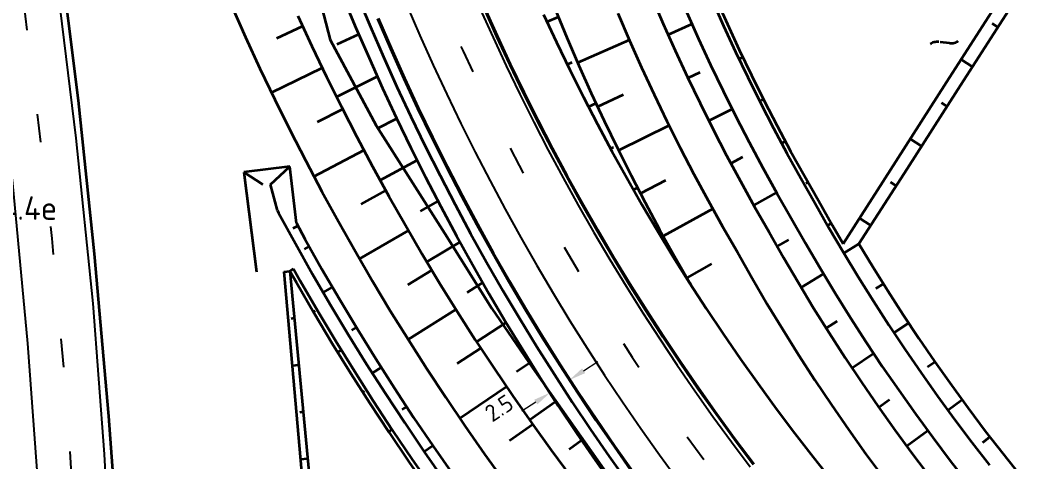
# Model space of a CAD drawing. Header units: metres. Extents: x 134219 to 139178, y 438661 to 444352.
# Drawn here: x 135219.3 to 135327.8, y 443121.8 to 443168.7 of the extents above; entities that cross this region are included whole.
import ezdxf

# ---------------------------------------------------------------- set-up
doc = ezdxf.new("R2010")
doc.units = ezdxf.units.M
doc.linetypes.add('13strp', pattern=[4, 1, -3])
doc.linetypes.add('39strp', pattern=[12, 3, -9])
doc.layers.get('DEFPOINTS').update_dxf_attribs({"color": 193})
for name, color, linetype, lineweight in [('N-WE-KL-ET_LS_OV_KABEL-G', 10, 'KL-LS-OV-N', 35), ('N-WE-KL-ET_LS_OV_KABEL-M', 7, 'Continuous', 18), ('Utd-geleiderail-nw', 8, 'glm a2ee v014$0$f2m40080', 35), ('Utd-ondergr-bs', 8, 'Continuous', 35), ('Utd-ondergr-nw', 8, '13strp', 35)]:
    doc.layers.add(name, color=color, linetype=linetype, lineweight=lineweight)
doc.layers.add('Utd-weg-bs', color=8, linetype='Continuous')
doc.layers.add('Utd-weg-nw', color=8, linetype='Continuous')
doc.styles.add('dtm a2ee v011$0$rtw_iso', font='NLCS-ISO.ttf')
doc.styles.add('NLCS_18', font='NLCS-ISO.ttf', dxfattribs={"height": 1.8})
doc.linetypes.add('glm a2ee v014$0$f2m40080', pattern='A,2,-1,[160,RTW.shx,S=0.5,R=0,X=0,Y=0],-1', length=4)
doc.linetypes.add('KL-LS-OV-N', pattern='A,4,-1,[103,NLCS.SHX,S=0.75,R=0,X=0,Y=0],-1,4,-1.5,["0V",Standard,S=1,R=0,X=0,Y=-0.5],-3', length=14.5)
doc.dimstyles.new('NLCS_t18_pijl_Dimension_l3_h1', dxfattribs={"dimtxt": 1.8, "dimasz": 1.8, "dimexe": 2, "dimexo": 2, "dimgap": 0.7, "dimtad": 1, "dimdec": 1, "dimzin": 0, "dimdsep": 46, "dimtxsty": 'NLCS_18', "dimcen": 2.5, "dimdle": 2, "dimclrd": 256, "dimclre": 256, "dimclrt": 256, "dimadec": 1, "dimazin": 0, "dimtfac": 1, "dimtdec": 1, "dimtofl": 0, "dimtmove": 1, "dimatfit": 0, "dimfxl": 0, "dimtolj": 1, "dimtzin": 0, "dimlwd": 18, "dimlwe": 18, "dimarcsym": 0})

# ---------------------------------------------------------------- blocks, each defined once
blk = doc.blocks.new('Dwm A2 aanvulling$0$A$C32883349')
at = {"layer": 'Utd-ondergr-nw'}
blk.add_line((-1.82, 0.37), (-2.44, 1.31), dxfattribs=at)
for centre, start, end in [((-3.53, 0.59), 33.3445, 123.3445), ((-0.72, 1.1), 213.3445, 303.3445)]:
    blk.add_arc(centre, 1.31, start, end, dxfattribs=at)
blk = doc.blocks.new('*D197')
at = {"layer": 'DEFPOINTS', "color": 0, "transparency": 16777216}
for p in [(135277.54, 443130.47), (135275.48, 443129.12), (135275.48, 443129.12)]:
    blk.add_point(p, dxfattribs=at)
at = {"layer": 'N-WE-KL-ET_LS_OV_KABEL-M', "linetype": 'Continuous', "lineweight": 18, "transparency": 16777216}
for p, q in [((135279.05, 443131.45), (135280.55, 443132.44)), ((135273.98, 443128.13), (135272.47, 443127.15))]:
    blk.add_line(p, q, dxfattribs=at)
at = {"layer": 'N-WE-KL-ET_LS_OV_KABEL-M', "lineweight": 18, "transparency": 16777216}
for p, q in [((135277.54, 443130.47), (135276.45, 443132.14)), ((135275.48, 443129.12), (135274.39, 443130.79))]:
    blk.add_line(p, q, dxfattribs=at)
at = {"layer": 'N-WE-KL-ET_LS_OV_KABEL-M', "transparency": 16777216}
for points in [[(135278.88, 443131.7), (135279.21, 443131.2), (135277.54, 443130.47)], [(135273.81, 443128.38), (135274.14, 443127.88), (135275.48, 443129.12)]]:
    blk.add_solid(points, dxfattribs=at)
at = {"layer": 'N-WE-KL-ET_LS_OV_KABEL-M', "transparency": 16777216, "insert": (135270.07, 443127.49), "char_height": 1.8, "attachment_point": 5, "rotation": 33.2056, "style": 'NLCS_18'}
blk.add_mtext('\\A1;2.5', dxfattribs=at)

msp = doc.modelspace()

# ---------------------------------------------------------------- linework, layer by layer
at = {"layer": 'N-WE-KL-ET_LS_OV_KABEL-G', "elevation": 5.63, "flags": 128}
msp.add_lwpolyline([(135234.54, 443246.91), (135234.53, 443246.9), (135235.42, 443238.34), (135235.99, 443234.35), (135237.52, 443225.24), (135239.84, 443214.1), (135239.83, 443213.97), (135252.13, 443166.6), (135257.02, 443157.49), (135264.31, 443146.02), (135269.31, 443138.07), (135273.62, 443131.77), (135288.11, 443111.18), (135300.03, 443096.58), (135317.97, 443079.29), (135338.01, 443062.12), (135356.88, 443046.36), (135357.43, 443045.98)], dxfattribs=at)
at = {"layer": 'Utd-geleiderail-nw', "linetype": 'Continuous', "flags": 128}
for points in [[(135254.87, 443171.68), (135256.21, 443168.46)], [(135256.21, 443168.46), (135256.41, 443167.99), (135257.8, 443164.79), (135259.23, 443161.61), (135260.71, 443158.45), (135262.23, 443155.32), (135263.8, 443152.2), (135265.4, 443149.11), (135267.05, 443146.04), (135268.75, 443142.99), (135270.48, 443139.96), (135272.26, 443136.96), (135274.08, 443133.99), (135275.94, 443131.04), (135277.84, 443128.12), (135279.78, 443125.22), (135281.76, 443122.35), (135283.78, 443119.51)]]:
    msp.add_lwpolyline(points, dxfattribs=at)
at = {"layer": 'Utd-ondergr-bs', "flags": 128}
msp.add_lwpolyline([(135141.4, 443434.63), (135146.98, 443423.73), (135154.11, 443408.91), (135162.64, 443390.23), (135170.13, 443372.8), (135176.64, 443356.62), (135182.71, 443340.37), (135187.98, 443325.14), (135193.28, 443309.19), (135198, 443293.8), (135201.83, 443280.16), (135205.3, 443267.52), (135208.59, 443254.08), (135212.08, 443239.19), (135215.49, 443223.05), (135218.27, 443207.81), (135220.2, 443197.07), (135223.22, 443177.38), (135225.37, 443160.15), (135227.08, 443143.88), (135228.6, 443126.64), (135229.79, 443110.3), (135230.12, 443099.51)], dxfattribs=at)
at = {"layer": 'Utd-ondergr-nw', "linetype": 'Continuous'}
for p, q in [((135247.87, 443153.14), (135242.97, 443152.53)), ((135245.8, 443151.23), (135247.87, 443153.14)), ((135248.56, 443147.11), (135247.87, 443153.14)), ((135244.98, 443151.23), (135242.97, 443152.53)), ((135242.97, 443152.53), (135244.3, 443141.95)), ((135246.53, 443148.48), (135245.8, 443151.23)), ((135248.2, 443146.58), (135248.7, 443146.85))]:
    msp.add_line(p, q, dxfattribs=at)
at = {"layer": 'Utd-ondergr-nw', "linetype": 'Continuous', "flags": 128}
for points in [[(135271.16, 443280.8), (135282.37, 443266.68), (135288.58, 443258.84), (135294.8, 443251.01), (135301.02, 443243.18), (135307.23, 443235.35), (135313.45, 443227.52), (135319.67, 443219.68), (135325.89, 443211.85), (135332.1, 443204.02), (135339.86, 443194.24), (135334.96, 443186.59), (135329.57, 443178.17), (135324.18, 443169.75), (135318.78, 443161.33), (135313.39, 443152.91), (135308.28, 443144.92)], [(135273.41, 443275.67), (135281.25, 443265.79), (135287.47, 443257.96), (135293.68, 443250.13), (135299.9, 443242.29), (135306.12, 443234.46), (135312.34, 443226.63), (135318.55, 443218.8), (135324.77, 443210.97), (135330.99, 443203.13), (135338.44, 443194.33), (135333.76, 443187.36), (135328.37, 443178.94), (135322.98, 443170.52), (135317.58, 443162.1), (135312.19, 443153.68), (135306.61, 443144.95)], [(135241.65, 443170.24), (135243.14, 443166.89), (135244.68, 443163.57), (135246.26, 443160.26), (135247.88, 443156.98), (135249.55, 443153.73), (135251.26, 443150.5), (135253.01, 443147.29), (135254.81, 443144.11), (135256.65, 443140.95), (135258.52, 443137.82), (135260.44, 443134.72), (135262.4, 443131.65), (135264.41, 443128.61), (135266.45, 443125.59), (135268.53, 443122.6), (135270.65, 443119.65)], [(135253.53, 443171.13), (135254.88, 443167.89), (135256.27, 443164.67), (135257.7, 443161.47), (135259.18, 443158.29), (135260.71, 443155.13), (135262.27, 443152), (135263.88, 443148.88), (135265.54, 443145.79), (135267.24, 443142.72), (135268.97, 443139.67), (135270.76, 443136.65), (135272.58, 443133.66), (135274.44, 443130.69), (135276.35, 443127.74), (135278.3, 443124.83), (135280.28, 443121.94), (135282.31, 443119.07)], [(135286.28, 443171.14), (135287.5, 443168.29), (135288.77, 443165.46), (135290.07, 443162.65), (135291.41, 443159.86), (135292.8, 443157.08), (135294.22, 443154.33), (135295.69, 443151.59), (135297.19, 443148.87), (135298.74, 443146.18), (135300.28, 443143.47), (135301.85, 443140.78), (135303.47, 443138.11), (135305.12, 443135.47), (135306.82, 443132.84), (135308.55, 443130.24), (135310.32, 443127.67), (135312.13, 443125.11), (135313.98, 443122.59), (135315.87, 443120.09)], [(135292.69, 443170.84), (135293.91, 443168.08), (135295.18, 443165.34), (135296.49, 443162.62), (135297.83, 443159.91), (135299.22, 443157.23), (135300.64, 443154.56), (135302.11, 443151.91), (135303.61, 443149.28), (135305.1, 443146.64), (135306.63, 443144.02), (135308.2, 443141.42), (135309.81, 443138.84), (135311.46, 443136.28), (135313.14, 443133.74), (135314.87, 443131.23), (135316.63, 443128.74), (135318.43, 443126.27), (135320.26, 443123.83), (135322.14, 443121.42)], [(135293.09, 443171.03), (135294.31, 443168.28), (135295.58, 443165.55), (135296.88, 443162.83), (135298.22, 443160.13), (135299.61, 443157.45), (135301.03, 443154.79), (135302.49, 443152.15), (135303.99, 443149.52), (135305.48, 443146.89), (135306.61, 443144.95)], [(135248.69, 443169.16), (135250.2, 443165.91), (135251.75, 443162.68), (135253.34, 443159.48), (135254.97, 443156.3), (135256.64, 443153.14), (135258.36, 443150.01), (135260.12, 443146.9), (135261.92, 443143.82), (135263.75, 443140.76), (135265.63, 443137.74), (135267.55, 443134.73), (135269.51, 443131.76), (135271.51, 443128.82), (135273.54, 443125.9), (135275.61, 443123.01), (135277.73, 443120.15)], [(135268.44, 443170.03), (135269.8, 443167), (135271.2, 443163.99), (135272.64, 443161), (135274.13, 443158.02), (135275.66, 443155.07), (135277.22, 443152.14), (135278.83, 443149.24), (135280.48, 443146.35), (135282.17, 443143.49), (135283.89, 443140.65), (135285.66, 443137.84), (135287.46, 443135.05), (135289.31, 443132.29), (135291.19, 443129.55), (135293.11, 443126.84), (135295.07, 443124.15), (135297.06, 443121.49)], [(135268.5, 443170.06), (135269.86, 443167.03), (135271.26, 443164.02), (135272.71, 443161.03), (135274.19, 443158.06), (135275.72, 443155.11), (135277.28, 443152.18), (135278.89, 443149.27), (135280.54, 443146.39), (135282.23, 443143.53), (135283.95, 443140.69), (135285.72, 443137.88), (135287.52, 443135.09), (135289.37, 443132.32), (135291.25, 443129.59), (135293.17, 443126.88), (135295.12, 443124.19), (135297.12, 443121.54)], [(135274.8, 443169.29), (135276.17, 443166.34), (135277.58, 443163.42), (135279.03, 443160.52), (135280.52, 443157.63), (135282.05, 443154.77), (135283.62, 443151.93), (135285.23, 443149.11), (135286.88, 443146.32), (135288.57, 443143.54), (135290.3, 443140.79), (135292.06, 443138.07), (135293.86, 443135.37), (135295.7, 443132.69), (135297.58, 443130.05), (135299.49, 443127.42), (135301.44, 443124.83), (135303.42, 443122.26), (135305.44, 443119.72)], [(135276.01, 443169.84), (135277.25, 443166.85), (135278.53, 443163.88), (135279.85, 443160.93), (135281.22, 443158), (135282.63, 443155.08), (135284.08, 443152.19), (135285.57, 443149.31), (135287.11, 443146.45), (135288.69, 443143.62), (135290.31, 443140.8), (135290.42, 443140.6)], [(135282.67, 443169.42), (135283.91, 443166.53), (135285.2, 443163.65), (135286.53, 443160.79), (135287.9, 443157.95), (135289.31, 443155.13), (135290.76, 443152.32), (135292.26, 443149.54), (135293.79, 443146.77), (135295.37, 443144.03), (135296.94, 443141.27), (135298.54, 443138.54), (135300.19, 443135.82), (135301.87, 443133.13), (135303.6, 443130.46), (135305.37, 443127.82), (135307.17, 443125.2), (135309.02, 443122.6), (135310.91, 443120.03)], [(135289.99, 443169.51), (135291.24, 443166.72), (135292.52, 443163.95), (135293.85, 443161.19), (135295.22, 443158.44), (135296.62, 443155.72), (135298.07, 443153.02), (135299.55, 443150.33), (135301.08, 443147.67), (135302.6, 443144.99), (135304.15, 443142.34), (135305.74, 443139.7), (135307.37, 443137.09), (135309.05, 443134.49), (135310.76, 443131.92), (135312.51, 443129.38), (135314.29, 443126.86), (135316.12, 443124.36), (135317.98, 443121.89), (135319.88, 443119.44)], [(135246.49, 443166.78), (135249.21, 443168.04)], [(135257.16, 443168.86), (135258.54, 443165.67), (135259.96, 443162.5), (135261.42, 443159.35), (135262.93, 443156.23), (135264.48, 443153.12), (135266.08, 443150.04), (135267.72, 443146.97), (135269.4, 443143.93), (135271.12, 443140.92), (135272.88, 443137.93), (135274.69, 443134.96), (135276.54, 443132.02), (135278.42, 443129.11), (135280.35, 443126.22), (135282.32, 443123.36), (135284.32, 443120.52)], [(135257.22, 443168.89), (135258.6, 443165.7), (135260.02, 443162.53), (135261.49, 443159.38), (135263, 443156.26), (135264.55, 443153.15), (135266.14, 443150.07), (135267.78, 443147.01), (135269.46, 443143.97), (135271.18, 443140.95), (135272.94, 443137.96), (135274.75, 443135), (135276.59, 443132.06), (135278.48, 443129.14), (135280.41, 443126.26), (135282.37, 443123.4), (135284.38, 443120.56)], [(135276.35, 443169.01), (135275.16, 443168.52)], [(135290.55, 443168.26), (135288.02, 443167.13)], [(135322.42, 443168.32), (135323.02, 443167.94)], [(135252.89, 443166.13), (135255.17, 443167.21)], [(135283.89, 443166.57), (135278.4, 443164.17)], [(135295.55, 443164.58), (135295.95, 443164.77)], [(135277.81, 443164.19), (135277.32, 443163.97)], [(135319.12, 443164.5), (135320.32, 443163.73)], [(135245.9, 443161.01), (135251.3, 443163.62)], [(135252.8, 443160.55), (135257.14, 443162.72)], [(135291.38, 443163.12), (135290.13, 443162.53)], [(135283.24, 443160.75), (135280.52, 443159.49)], [(135280.36, 443159.84), (135279.57, 443159.48)], [(135297.95, 443160.18), (135298.15, 443160.28)], [(135317.03, 443159.9), (135317.63, 443159.52)], [(135250.79, 443157.88), (135253.46, 443159.23)], [(135257.14, 443157.18), (135259.2, 443158.25)], [(135294.83, 443159.22), (135292.35, 443157.98)], [(135288.12, 443157.51), (135282.74, 443154.86)], [(135282.21, 443155.18), (135281.91, 443155.04)], [(135300.07, 443155.63), (135300.47, 443155.85)], [(135313.73, 443156.08), (135314.93, 443155.31)], [(135250.42, 443152.09), (135255.72, 443154.89)], [(135295.9, 443154.13), (135294.68, 443153.48)], [(135257.44, 443151.69), (135261.36, 443153.83)], [(135284.76, 443150.87), (135284.35, 443150.65)], [(135287.73, 443151.67), (135285.07, 443150.28)], [(135302.68, 443151.36), (135302.88, 443151.47)], [(135311.63, 443151.48), (135312.23, 443151.1)], [(135255.42, 443149.14), (135258.04, 443150.59)], [(135299.52, 443150.39), (135297.11, 443149.03)], [(135261.73, 443148.39), (135263.59, 443149.45)], [(135292.75, 443148.65), (135287.5, 443145.75)], [(135246.53, 443148.48), (135246.66, 443148.24), (135248.44, 443144.97), (135250.27, 443141.72), (135252.14, 443138.5), (135254.06, 443135.31), (135256.01, 443132.15), (135258.01, 443129.02), (135260.05, 443125.91), (135262.13, 443122.83), (135264.24, 443119.79), (135266.4, 443116.77), (135268.6, 443113.79), (135270.84, 443110.83), (135273.12, 443107.91), (135275.43, 443105.02), (135277.78, 443102.16), (135280.17, 443099.34)], [(135308.34, 443147.66), (135309.54, 443146.89)], [(135248.56, 443147.11), (135249.45, 443145.48), (135251.27, 443142.25), (135253.13, 443139.04), (135255.04, 443135.86), (135256.98, 443132.72), (135258.97, 443129.59), (135261, 443126.5), (135263.07, 443123.44), (135265.18, 443120.41), (135267.33, 443117.4), (135269.52, 443114.43), (135271.75, 443111.49), (135274.02, 443108.58), (135276.33, 443105.7), (135278.67, 443102.86), (135281.05, 443100.05)], [(135255.26, 443143.34), (135260.45, 443146.34)], [(135286.99, 443146.39), (135286.88, 443146.33)], [(135304.96, 443146.9), (135305.35, 443147.12)], [(135300.8, 443145.36), (135299.59, 443144.68)], [(135249.42, 443144.37), (135249.91, 443144.65)], [(135262.4, 443143.01), (135265.91, 443145.11)], [(135306.67, 443143.95), (135308.28, 443144.92)], [(135308.28, 443144.92), (135309.74, 443142.49), (135311.33, 443139.93), (135312.96, 443137.39), (135314.63, 443134.88), (135316.34, 443132.39), (135318.09, 443129.92), (135319.87, 443127.47), (135321.69, 443125.05), (135323.55, 443122.66), (135325.44, 443120.29)], [(135247.21, 443141.96), (135247.85, 443142.04)], [(135248.24, 443142.26), (135247.85, 443142.04)], [(135247.85, 443142.04), (135248.55, 443140.81), (135250.43, 443137.57), (135252.36, 443134.36), (135254.32, 443131.17), (135256.34, 443128.01), (135258.39, 443124.89), (135260.48, 443121.79), (135262.61, 443118.72), (135264.79, 443115.68), (135267, 443112.67), (135269.26, 443109.7), (135271.55, 443106.75), (135273.88, 443103.84), (135276.25, 443100.96), (135277.78, 443099.14)], [(135247.85, 443142.04), (135249.88, 443120.76), (135251.24, 443094.94), (135252.11, 443065.49), (135252.13, 443060.68)], [(135248.24, 443142.26), (135248.94, 443141.02), (135250.83, 443137.79), (135252.75, 443134.58), (135254.71, 443131.4), (135256.72, 443128.25), (135258.77, 443125.12), (135260.86, 443122.03), (135262.99, 443118.96), (135265.16, 443115.93), (135267.37, 443112.93), (135269.62, 443109.96), (135271.91, 443107.02), (135274.24, 443104.11), (135276.6, 443101.24), (135279.01, 443098.4)], [(135260.37, 443140.58), (135262.93, 443142.13)], [(135289.56, 443142.1), (135289.5, 443142.06)], [(135292.61, 443142.81), (135290.01, 443141.32)], [(135247.21, 443141.96), (135249.09, 443120.7), (135250.77, 443094.92), (135251.4, 443065.48), (135251.47, 443059.68)], [(135304.52, 443141.73), (135302.14, 443140.31)], [(135251.41, 443139.76), (135252.39, 443140.32)], [(135266.67, 443139.78), (135268.33, 443140.81)], [(135310.07, 443140.18), (135310.87, 443140.68)], [(135250.55, 443137.82), (135250.36, 443137.7)], [(135260.42, 443134.77), (135265.49, 443137.96)], [(135247.99, 443137.02), (135248.32, 443137.06)], [(135267.69, 443134.52), (135270.82, 443136.56)], [(135305.96, 443136.73), (135304.79, 443135.99)], [(135254.45, 443135.75), (135254.93, 443136.04)], [(135311.99, 443135.48), (135313.55, 443136.51)], [(135253.32, 443133.65), (135252.94, 443133.41)], [(135265.63, 443132.21), (135268.14, 443133.85)], [(135271.93, 443131.36), (135273.4, 443132.35)], [(135309.86, 443133.28), (135307.55, 443131.74)], [(135315.56, 443131.88), (135316.33, 443132.41)], [(135248.09, 443132.01), (135248.8, 443132.08)], [(135256.61, 443131.21), (135257.56, 443131.81)], [(135255.79, 443129.29), (135255.6, 443129.17)], [(135265.89, 443126.41), (135270.85, 443129.78)], [(135273.3, 443126.25), (135276.06, 443128.19)], [(135311.54, 443128.35), (135310.4, 443127.55)], [(135317.7, 443127.28), (135319.21, 443128.38)], [(135248.9, 443127.07), (135249.27, 443127.11)], [(135259.79, 443127.32), (135260.26, 443127.63)], [(135271.19, 443124.03), (135273.64, 443125.77)], [(135258.71, 443125.22), (135258.33, 443124.97)], [(135315.59, 443125.08), (135313.36, 443123.44)], [(135277.51, 443123.14), (135278.81, 443124.09)], [(135321.44, 443123.85), (135322.18, 443124.42)], [(135262.11, 443122.86), (135263.04, 443123.5)], [(135248.97, 443122.07), (135249.75, 443122.13)]]:
    msp.add_lwpolyline(points, dxfattribs=at)
at = {"layer": 'Utd-weg-bs', "flags": 128}
for points in [[(135140.79, 443434.32), (135145.42, 443425.36), (135152.93, 443410.13), (135159.21, 443396.33), (135166.83, 443379.05), (135173.42, 443362.99), (135180, 443345.8), (135185.45, 443330.82), (135192.17, 443310.59), (135197.55, 443292.97), (135201.33, 443279.71), (135205.85, 443262.55), (135210.75, 443242.15), (135214.49, 443224.72), (135217.73, 443207.42), (135220.74, 443189.06), (135223.42, 443170.03), (135225.15, 443156.16), (135226.95, 443138.58), (135228.13, 443122.6), (135229.01, 443106.08), (135229.36, 443099.08)], [(135134.34, 443431.01), (135141.97, 443416.01), (135150.07, 443399.03), (135157.52, 443382.16), (135164.07, 443366.81), (135170.67, 443350.1), (135176.36, 443334.67), (135182.76, 443316.13), (135188.15, 443299.15), (135192.86, 443283.17), (135196.95, 443267.96), (135201.2, 443251.14), (135205.3, 443233.21), (135208.82, 443215.79), (135212.07, 443197.53), (135214.43, 443182.26), (135216.51, 443167.19), (135218.4, 443151.36), (135220, 443134.36), (135221.12, 443118.93), (135222.05, 443100.45), (135222.25, 443095.1)]]:
    msp.add_lwpolyline(points, dxfattribs=at)
at = {"layer": 'Utd-weg-bs', "linetype": '39strp', "flags": 128}
msp.add_lwpolyline([(135137.56, 443432.66), (135142.84, 443422.41), (135151.3, 443405.14), (135158.53, 443388.99), (135165.01, 443374.05), (135172.41, 443355.65), (135178.45, 443339.48), (135185.05, 443320.72), (135190.25, 443304.47), (135195.68, 443286.41), (135200.35, 443269.31), (135204.55, 443252.72), (135208.85, 443234.27), (135212.23, 443217.11), (135215.31, 443200.09), (135218.13, 443182.03), (135220.6, 443162.4), (135222.58, 443145.5), (135224.07, 443129.22), (135225.14, 443112.75), (135225.79, 443097.09)], dxfattribs=at)
at = {"layer": 'Utd-weg-nw', "linetype": '39strp', "flags": 128}
msp.add_lwpolyline([(135245.91, 443294.73), (135245.81, 443293.84), (135245.45, 443290.48), (135245.14, 443287.12), (135244.88, 443283.75), (135244.66, 443280.38), (135244.49, 443277.01), (135244.37, 443273.64), (135244.29, 443270.26), (135244.26, 443266.88), (135244.28, 443263.51), (135244.34, 443260.13), (135244.36, 443259.37), (135244.45, 443256.76), (135244.61, 443253.39), (135244.81, 443250.02), (135245.06, 443246.65), (135245.36, 443243.29), (135245.71, 443239.93), (135246.1, 443236.57), (135246.54, 443233.23), (135247.02, 443229.88), (135247.55, 443226.55), (135248.13, 443223.22), (135248.75, 443219.9), (135249.42, 443216.59), (135250.13, 443213.29), (135250.9, 443210.01), (135251.7, 443206.73), (135252.55, 443203.46), (135253.45, 443200.2), (135254.39, 443196.96), (135255.38, 443193.73), (135256.41, 443190.52), (135257.49, 443187.32), (135258.61, 443184.13), (135259.77, 443180.96), (135260.98, 443177.81), (135262.24, 443174.68), (135263.53, 443171.56), (135264.87, 443168.46), (135266.25, 443165.38), (135267.68, 443162.32), (135269.14, 443159.28), (135270.65, 443156.26), (135272.2, 443153.26), (135273.8, 443150.28), (135275.43, 443147.33), (135277.1, 443144.39), (135278.82, 443141.48), (135280.57, 443138.6), (135282.37, 443135.74), (135284.2, 443132.91), (135286.08, 443130.1), (135287.99, 443127.32), (135289.94, 443124.56), (135291.93, 443121.83), (135293.96, 443119.13), (135296.02, 443116.46), (135298.12, 443113.82), (135300.26, 443111.2), (135302.44, 443108.62), (135304.65, 443106.07), (135306.89, 443103.55), (135309.17, 443101.05), (135311.48, 443098.6), (135313.83, 443096.17), (135316.21, 443093.78), (135318.63, 443091.42), (135321.07, 443089.09), (135323.55, 443086.8), (135326.06, 443084.54), (135328.15, 443082.71), (135330.27, 443080.9), (135332.01, 443079.42), (135333.76, 443077.96), (135336.38, 443075.84), (135337.52, 443074.92), (135339.01, 443073.74), (135341.66, 443071.68), (135344.33, 443069.63), (135347.01, 443067.61), (135349.69, 443065.61), (135352.39, 443063.62), (135355.08, 443061.65), (135357.78, 443059.68), (135360.29, 443057.86), (135365.89, 443053.83), (135374, 443047.98), (135378.61, 443044.64)], dxfattribs=at)
at = {"layer": 'Utd-weg-nw', "linetype": 'Continuous', "flags": 128}
for points in [[(135260.31, 443170.19), (135261.67, 443167.05), (135263.07, 443163.92), (135264.51, 443160.82), (135266, 443157.73), (135267.53, 443154.67), (135269.11, 443151.63), (135270.72, 443148.61), (135272.38, 443145.61), (135274.08, 443142.64), (135275.82, 443139.69), (135277.6, 443136.76), (135279.42, 443133.86), (135281.28, 443130.98), (135283.18, 443128.14), (135285.12, 443125.31), (135287.1, 443122.52), (135289.12, 443119.75)], [(135268.07, 443169.87), (135269.44, 443166.83), (135270.84, 443163.82), (135272.29, 443160.82), (135273.77, 443157.84), (135275.3, 443154.89), (135276.87, 443151.95), (135278.48, 443149.04), (135280.13, 443146.15), (135281.82, 443143.28), (135283.55, 443140.44), (135285.32, 443137.62), (135287.13, 443134.83), (135288.98, 443132.06), (135290.86, 443129.32), (135292.78, 443126.6), (135294.75, 443123.91), (135296.74, 443121.25)]]:
    msp.add_lwpolyline(points, dxfattribs=at)

# ---------------------------------------------------------------- block references
at = {"layer": 'Utd-ondergr-nw', "linetype": 'Continuous', "rotation": 49.35098364402291}
msp.add_blockref('Dwm A2 aanvulling$0$A$C32883349', (135319.35, 443167.37), dxfattribs=at)

# ---------------------------------------------------------------- texts
at = {"layer": 'Utd-ondergr-bs', "color": 7, "style": 'dtm a2ee v011$0$rtw_iso'}
msp.add_text('74.4e', height=2.5, dxfattribs=at).set_placement((135215.46, 443147.48))

# ---------------------------------------------------------------- dimensions: what is measured, and where the dimension line sits
at = {"layer": 'N-WE-KL-ET_LS_OV_KABEL-M'}
dim = msp.add_linear_dim(base=(135275.48, 443129.12), p1=(135277.54, 443130.47), p2=(135275.48, 443129.12), angle=213.2056, dimstyle='NLCS_t18_pijl_Dimension_l3_h1', dxfattribs=at)
dim.commit()
dim.dimension.update_dxf_attribs({"geometry": '*D197', "text_midpoint": (135270.95, 443126.15), "dimtype": 161})

doc.saveas('drawing.dxf')
